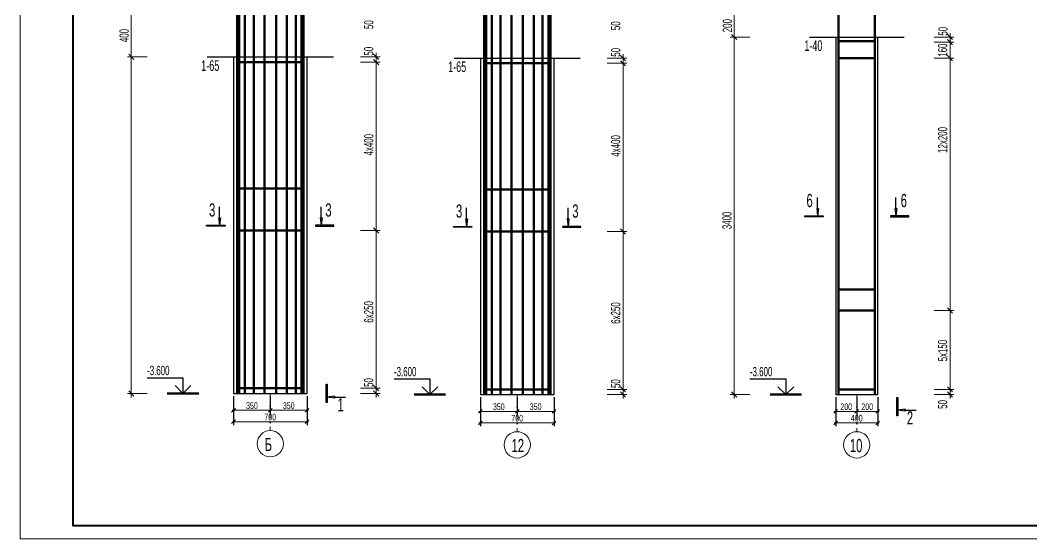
# Model space of a CAD drawing. Extents: x -483223 to 550073, y -164053 to -64662.
# Drawn here: x -303771 to -265276, y -132422 to -112703 of the extents above; entities that cross this region are included whole.
import ezdxf

# ---------------------------------------------------------------- set-up
doc = ezdxf.new("R2010")
doc.units = 0
doc.header["$MEASUREMENT"] = 0
doc.linetypes.add('DASHDOT', pattern=[25.4, 12.7, -6.35, 0, -6.35])
doc.linetypes.add('K5LT_THIN', pattern=[0])
doc.layers.get('0').update_dxf_attribs({"color": 40, "linetype": 'CONTINUOUS'})
doc.layers.get('Defpoints').update_dxf_attribs({"linetype": 'CONTINUOUS'})
for name, color, linetype in [('OPAL', 4, 'CONTINUOUS'), ('OTM', 9, 'CONTINUOUS'), ('ТЕКСТ', 252, 'CONTINUOUS')]:
    doc.layers.add(name, color=color, linetype=linetype)
for name, color, linetype, lineweight in [('АРМАТУРА', 11, 'CONTINUOUS', 50), ('ОСН. ТОНКА', 250, 'CONTINUOUS', 15), ('РАМКА', 250, 'CONTINUOUS', 40), ('РОЗМІР', 250, 'CONTINUOUS', 15), ('ШТРИХУВАННЯ', 250, 'CONTINUOUS', 9)]:
    doc.layers.add(name, color=color, linetype=linetype, lineweight=lineweight)
doc.layers.add('ВІСЬ', color=197, linetype='DASHDOT', lineweight=15, transparency=0.5)
doc.styles.add('РОЗМІР', font='ARIALN.TTF', dxfattribs={"width": 0.75})
doc.dimstyles.new('M25', dxfattribs={"dimscale": 100, "dimtxt": 2.5, "dimasz": 1.42, "dimexe": 1.25, "dimexo": 1, "dimgap": 0.5, "dimtad": 1, "dimdec": 1, "dimlfac": 0.25, "dimtxsty": 'РОЗМІР', "dimblk": 'OBLIQUE', "dimcen": 2, "dimdle": 0.55, "dimadec": 0, "dimazin": 0, "dimtfac": 1, "dimtdec": 1, "dimtmove": 0, "dimatfit": 3, "dimfxl": 1, "dimlwd": -1, "dimarcsym": 0})

# ---------------------------------------------------------------- blocks, each defined once
blk = doc.blocks.new('_OBLIQUE')
at = {"color": 0, "linetype": 'ByBlock'}
blk.add_line((-0.5, -0.5), (0.5, 0.5), dxfattribs=at)
blk = doc.blocks.new('*D408')
at = {"layer": 'Defpoints', "color": 0, "transparency": 16777216}
for p in [(-272737, -126941), (-271137, -126941), (-271137, -128017)]:
    blk.add_point(p, dxfattribs=at)
at = {"layer": 'ОСН. ТОНКА', "color": 0, "lineweight": -2, "transparency": 16777216}
for p, q in [((-272737, -127041), (-272737, -128142)), ((-271137, -127041), (-271137, -128142))]:
    blk.add_line(p, q, dxfattribs=at)
at = {"layer": 'ОСН. ТОНКА', "color": 0, "transparency": 16777216}
blk.add_line((-272792, -128017), (-271082, -128017), dxfattribs=at)
at = {"layer": 'ОСН. ТОНКА', "color": 0, "transparency": 16777216, "xscale": 142, "yscale": 142, "zscale": 142, "rotation": 180}
blk.add_blockref('_OBLIQUE', (-272737, -128017), dxfattribs=at)
at = {"layer": 'ОСН. ТОНКА', "color": 0, "transparency": 16777216, "xscale": 142, "yscale": 142, "zscale": 142}
blk.add_blockref('_OBLIQUE', (-271137, -128017), dxfattribs=at)
at = {"layer": 'ОСН. ТОНКА', "color": 0, "transparency": 16777216, "insert": (-271937, -127839), "char_height": 250, "attachment_point": 5, "style": 'РОЗМІР'}
blk.add_mtext('400', dxfattribs=at)
blk = doc.blocks.new('*D409')
at = {"layer": 'Defpoints', "color": 0, "transparency": 16777216}
for p in [(-272737, -126941), (-271937, -126941), (-271937, -127580)]:
    blk.add_point(p, dxfattribs=at)
at = {"layer": 'ОСН. ТОНКА', "color": 0, "lineweight": -2, "transparency": 16777216}
for p, q in [((-272737, -127041), (-272737, -127705)), ((-271937, -127041), (-271937, -127705))]:
    blk.add_line(p, q, dxfattribs=at)
at = {"layer": 'ОСН. ТОНКА', "color": 0, "transparency": 16777216}
blk.add_line((-272792, -127580), (-271882, -127580), dxfattribs=at)
at = {"layer": 'ОСН. ТОНКА', "color": 0, "transparency": 16777216, "xscale": 142, "yscale": 142, "zscale": 142, "rotation": 180}
blk.add_blockref('_OBLIQUE', (-272737, -127580), dxfattribs=at)
at = {"layer": 'ОСН. ТОНКА', "color": 0, "transparency": 16777216, "xscale": 142, "yscale": 142, "zscale": 142}
blk.add_blockref('_OBLIQUE', (-271937, -127580), dxfattribs=at)
at = {"layer": 'ОСН. ТОНКА', "color": 0, "transparency": 16777216, "insert": (-272337, -127403), "char_height": 250, "attachment_point": 5, "style": 'РОЗМІР'}
blk.add_mtext('200', dxfattribs=at)
blk = doc.blocks.new('*D410')
at = {"layer": 'Defpoints', "color": 0, "transparency": 16777216}
for p in [(-271937, -126941), (-271137, -126941), (-271137, -127580)]:
    blk.add_point(p, dxfattribs=at)
at = {"layer": 'ОСН. ТОНКА', "color": 0, "lineweight": -2, "transparency": 16777216}
for p, q in [((-271937, -127041), (-271937, -127705)), ((-271137, -127041), (-271137, -127705))]:
    blk.add_line(p, q, dxfattribs=at)
at = {"layer": 'ОСН. ТОНКА', "color": 0, "transparency": 16777216}
blk.add_line((-271992, -127580), (-271082, -127580), dxfattribs=at)
at = {"layer": 'ОСН. ТОНКА', "color": 0, "transparency": 16777216, "xscale": 142, "yscale": 142, "zscale": 142, "rotation": 180}
blk.add_blockref('_OBLIQUE', (-271937, -127580), dxfattribs=at)
at = {"layer": 'ОСН. ТОНКА', "color": 0, "transparency": 16777216, "xscale": 142, "yscale": 142, "zscale": 142}
blk.add_blockref('_OBLIQUE', (-271137, -127580), dxfattribs=at)
at = {"layer": 'ОСН. ТОНКА', "color": 0, "transparency": 16777216, "insert": (-271537, -127403), "char_height": 250, "attachment_point": 5, "style": 'РОЗМІР'}
blk.add_mtext('200', dxfattribs=at)
blk = doc.blocks.new('*D598')
at = {"layer": 'Defpoints', "color": 0, "transparency": 16777216}
for p in [(-295655, -126898), (-292855, -126898), (-292855, -127974)]:
    blk.add_point(p, dxfattribs=at)
at = {"layer": 'ОСН. ТОНКА', "color": 0, "lineweight": -2, "transparency": 16777216}
for p, q in [((-295655, -126998), (-295655, -128099)), ((-292855, -126998), (-292855, -128099))]:
    blk.add_line(p, q, dxfattribs=at)
at = {"layer": 'ОСН. ТОНКА', "color": 0, "transparency": 16777216}
blk.add_line((-295710, -127974), (-292800, -127974), dxfattribs=at)
at = {"layer": 'ОСН. ТОНКА', "color": 0, "transparency": 16777216, "xscale": 142, "yscale": 142, "zscale": 142, "rotation": 180}
blk.add_blockref('_OBLIQUE', (-295655, -127974), dxfattribs=at)
at = {"layer": 'ОСН. ТОНКА', "color": 0, "transparency": 16777216, "xscale": 142, "yscale": 142, "zscale": 142}
blk.add_blockref('_OBLIQUE', (-292855, -127974), dxfattribs=at)
at = {"layer": 'ОСН. ТОНКА', "color": 0, "transparency": 16777216, "insert": (-294255, -127796), "char_height": 250, "attachment_point": 5, "style": 'РОЗМІР'}
blk.add_mtext('700', dxfattribs=at)
blk = doc.blocks.new('*D599')
at = {"layer": 'Defpoints', "color": 0, "transparency": 16777216}
for p in [(-295655, -126898), (-294255, -126898), (-294255, -127538)]:
    blk.add_point(p, dxfattribs=at)
at = {"layer": 'ОСН. ТОНКА', "color": 0, "lineweight": -2, "transparency": 16777216}
for p, q in [((-295655, -126998), (-295655, -127663)), ((-294255, -126998), (-294255, -127663))]:
    blk.add_line(p, q, dxfattribs=at)
at = {"layer": 'ОСН. ТОНКА', "color": 0, "transparency": 16777216}
blk.add_line((-295710, -127538), (-294200, -127538), dxfattribs=at)
at = {"layer": 'ОСН. ТОНКА', "color": 0, "transparency": 16777216, "xscale": 142, "yscale": 142, "zscale": 142, "rotation": 180}
blk.add_blockref('_OBLIQUE', (-295655, -127538), dxfattribs=at)
at = {"layer": 'ОСН. ТОНКА', "color": 0, "transparency": 16777216, "xscale": 142, "yscale": 142, "zscale": 142}
blk.add_blockref('_OBLIQUE', (-294255, -127538), dxfattribs=at)
at = {"layer": 'ОСН. ТОНКА', "color": 0, "transparency": 16777216, "insert": (-294955, -127360), "char_height": 250, "attachment_point": 5, "style": 'РОЗМІР'}
blk.add_mtext('350', dxfattribs=at)
blk = doc.blocks.new('*D600')
at = {"layer": 'Defpoints', "color": 0, "transparency": 16777216}
for p in [(-294255, -126898), (-292855, -126898), (-292855, -127538)]:
    blk.add_point(p, dxfattribs=at)
at = {"layer": 'ОСН. ТОНКА', "color": 0, "lineweight": -2, "transparency": 16777216}
for p, q in [((-294255, -126998), (-294255, -127663)), ((-292855, -126998), (-292855, -127663))]:
    blk.add_line(p, q, dxfattribs=at)
at = {"layer": 'ОСН. ТОНКА', "color": 0, "transparency": 16777216}
blk.add_line((-294310, -127538), (-292800, -127538), dxfattribs=at)
at = {"layer": 'ОСН. ТОНКА', "color": 0, "transparency": 16777216, "xscale": 142, "yscale": 142, "zscale": 142, "rotation": 180}
blk.add_blockref('_OBLIQUE', (-294255, -127538), dxfattribs=at)
at = {"layer": 'ОСН. ТОНКА', "color": 0, "transparency": 16777216, "xscale": 142, "yscale": 142, "zscale": 142}
blk.add_blockref('_OBLIQUE', (-292855, -127538), dxfattribs=at)
at = {"layer": 'ОСН. ТОНКА', "color": 0, "transparency": 16777216, "insert": (-293555, -127360), "char_height": 250, "attachment_point": 5, "style": 'РОЗМІР'}
blk.add_mtext('350', dxfattribs=at)
blk = doc.blocks.new('*D625')
at = {"layer": 'Defpoints', "color": 0, "transparency": 16777216}
for p in [(-286258, -126941), (-283458, -126941), (-283458, -128017)]:
    blk.add_point(p, dxfattribs=at)
at = {"layer": 'ОСН. ТОНКА', "color": 0, "lineweight": -2, "transparency": 16777216}
for p, q in [((-286258, -127041), (-286258, -128142)), ((-283458, -127041), (-283458, -128142))]:
    blk.add_line(p, q, dxfattribs=at)
at = {"layer": 'ОСН. ТОНКА', "color": 0, "transparency": 16777216}
blk.add_line((-286313, -128017), (-283403, -128017), dxfattribs=at)
at = {"layer": 'ОСН. ТОНКА', "color": 0, "transparency": 16777216, "xscale": 142, "yscale": 142, "zscale": 142, "rotation": 180}
blk.add_blockref('_OBLIQUE', (-286258, -128017), dxfattribs=at)
at = {"layer": 'ОСН. ТОНКА', "color": 0, "transparency": 16777216, "xscale": 142, "yscale": 142, "zscale": 142}
blk.add_blockref('_OBLIQUE', (-283458, -128017), dxfattribs=at)
at = {"layer": 'ОСН. ТОНКА', "color": 0, "transparency": 16777216, "insert": (-284858, -127839), "char_height": 250, "attachment_point": 5, "style": 'РОЗМІР'}
blk.add_mtext('700', dxfattribs=at)
blk = doc.blocks.new('*D626')
at = {"layer": 'Defpoints', "color": 0, "transparency": 16777216}
for p in [(-286258, -126941), (-284858, -126941), (-284858, -127580)]:
    blk.add_point(p, dxfattribs=at)
at = {"layer": 'ОСН. ТОНКА', "color": 0, "lineweight": -2, "transparency": 16777216}
for p, q in [((-286258, -127041), (-286258, -127705)), ((-284858, -127041), (-284858, -127705))]:
    blk.add_line(p, q, dxfattribs=at)
at = {"layer": 'ОСН. ТОНКА', "color": 0, "transparency": 16777216}
blk.add_line((-286313, -127580), (-284803, -127580), dxfattribs=at)
at = {"layer": 'ОСН. ТОНКА', "color": 0, "transparency": 16777216, "xscale": 142, "yscale": 142, "zscale": 142, "rotation": 180}
blk.add_blockref('_OBLIQUE', (-286258, -127580), dxfattribs=at)
at = {"layer": 'ОСН. ТОНКА', "color": 0, "transparency": 16777216, "xscale": 142, "yscale": 142, "zscale": 142}
blk.add_blockref('_OBLIQUE', (-284858, -127580), dxfattribs=at)
at = {"layer": 'ОСН. ТОНКА', "color": 0, "transparency": 16777216, "insert": (-285558, -127403), "char_height": 250, "attachment_point": 5, "style": 'РОЗМІР'}
blk.add_mtext('350', dxfattribs=at)
blk = doc.blocks.new('*D627')
at = {"layer": 'Defpoints', "color": 0, "transparency": 16777216}
for p in [(-284858, -126941), (-283458, -126941), (-283458, -127580)]:
    blk.add_point(p, dxfattribs=at)
at = {"layer": 'ОСН. ТОНКА', "color": 0, "lineweight": -2, "transparency": 16777216}
for p, q in [((-284858, -127041), (-284858, -127705)), ((-283458, -127041), (-283458, -127705))]:
    blk.add_line(p, q, dxfattribs=at)
at = {"layer": 'ОСН. ТОНКА', "color": 0, "transparency": 16777216}
blk.add_line((-284913, -127580), (-283403, -127580), dxfattribs=at)
at = {"layer": 'ОСН. ТОНКА', "color": 0, "transparency": 16777216, "xscale": 142, "yscale": 142, "zscale": 142, "rotation": 180}
blk.add_blockref('_OBLIQUE', (-284858, -127580), dxfattribs=at)
at = {"layer": 'ОСН. ТОНКА', "color": 0, "transparency": 16777216, "xscale": 142, "yscale": 142, "zscale": 142}
blk.add_blockref('_OBLIQUE', (-283458, -127580), dxfattribs=at)
at = {"layer": 'ОСН. ТОНКА', "color": 0, "transparency": 16777216, "insert": (-284158, -127403), "char_height": 250, "attachment_point": 5, "style": 'РОЗМІР'}
blk.add_mtext('350', dxfattribs=at)

msp = doc.modelspace()

# ---------------------------------------------------------------- hatches: boundary and pattern name
at = {"layer": 'ШТРИХУВАННЯ', "ltscale": 50}
h = msp.add_hatch(color=7, dxfattribs=at)
edge = h.paths.add_edge_path()
edge.add_line((-273426.8266, -120141.0386), (-273391.8266, -119861.0386))
edge.add_ellipse((-273426.8266, -119818.4486), major_axis=(0, 55.1263), ratio=0.9999999947, start_angle=140.58705469, end_angle=219.4129462, ccw=False)
edge.add_line((-273461.8266, -119861.0386), (-273426.8266, -120141.0386))
h.paths.add_polyline_path([(-273916.8266, -120141.0386), (-273916.8266, -120176.0386), (-273216.8266, -120176.0386), (-273216.8266, -120141.0386)])
h = msp.add_hatch(color=7, dxfattribs=at)
edge = h.paths.add_edge_path()
edge.add_line((-270446.8265, -120141.0386), (-270481.8265, -119861.0386))
edge.add_ellipse((-270446.8265, -119818.4486), major_axis=(0, 55.1263), ratio=0.9999999947, start_angle=140.5870538, end_angle=219.41294531)
edge.add_line((-270411.8265, -119861.0386), (-270446.8265, -120141.0386))
h.paths.add_polyline_path([(-269956.8265, -120141.0386), (-269956.8265, -120176.0386), (-270656.8265, -120176.0386), (-270656.8265, -120141.0386)])
h = msp.add_hatch(color=7, dxfattribs=at)
edge = h.paths.add_edge_path()
edge.add_line((-296188.281, -120498.3891), (-296153.281, -120218.3891))
edge.add_ellipse((-296188.281, -120175.799), major_axis=(0, 55.1263), ratio=0.9999999947, start_angle=140.58705469, end_angle=219.4129462, ccw=False)
edge.add_line((-296223.281, -120218.3891), (-296188.281, -120498.3891))
h.paths.add_polyline_path([(-296678.281, -120498.3891), (-296678.281, -120533.3891), (-295978.281, -120533.3891), (-295978.281, -120498.3891)])
h = msp.add_hatch(color=7, dxfattribs=at)
edge = h.paths.add_edge_path()
edge.add_line((-292321.7171, -120498.3891), (-292356.7171, -120218.3891))
edge.add_ellipse((-292321.7171, -120175.799), major_axis=(0, 55.1263), ratio=0.9999999947, start_angle=140.5870538, end_angle=219.41294531)
edge.add_line((-292286.7171, -120218.3891), (-292321.7171, -120498.3891))
h.paths.add_polyline_path([(-291831.7171, -120498.3891), (-291831.7171, -120533.3891), (-292531.7171, -120533.3891), (-292531.7171, -120498.3891)])
h = msp.add_hatch(color=7, dxfattribs=at)
edge = h.paths.add_edge_path()
edge.add_line((-286791.2557, -120541.0325), (-286756.2557, -120261.0325))
edge.add_ellipse((-286791.2557, -120218.4425), major_axis=(0, 55.1263), ratio=0.9999999947, start_angle=140.58705469, end_angle=219.4129462, ccw=False)
edge.add_line((-286826.2557, -120261.0325), (-286791.2557, -120541.0325))
h.paths.add_polyline_path([(-287281.2557, -120541.0325), (-287281.2557, -120576.0325), (-286581.2557, -120576.0325), (-286581.2557, -120541.0325)])
h = msp.add_hatch(color=7, dxfattribs=at)
edge = h.paths.add_edge_path()
edge.add_line((-282924.6917, -120541.0325), (-282959.6917, -120261.0325))
edge.add_ellipse((-282924.6917, -120218.4425), major_axis=(0, 55.1263), ratio=0.9999999947, start_angle=140.5870538, end_angle=219.41294531)
edge.add_line((-282889.6917, -120261.0325), (-282924.6917, -120541.0325))
h.paths.add_polyline_path([(-282434.6917, -120541.0325), (-282434.6917, -120576.0325), (-283134.6917, -120576.0325), (-283134.6917, -120541.0325)])
h = msp.add_hatch(color=7, dxfattribs=at)
edge = h.paths.add_edge_path()
edge.add_line((-292089.6513, -127036.2613), (-291809.6513, -127071.2613))
edge.add_ellipse((-291767.0613, -127036.2613), major_axis=(55.1263, 0), ratio=0.9999999947, start_angle=140.58705469, end_angle=219.4129462, ccw=False)
edge.add_line((-291809.6513, -127001.2613), (-292089.6513, -127036.2613))
h.paths.add_polyline_path([(-292089.6513, -126546.2613), (-292124.6513, -126546.2613), (-292124.6513, -127246.2613), (-292089.6513, -127246.2613)])
h = msp.add_hatch(color=7, dxfattribs=at)
edge = h.paths.add_edge_path()
edge.add_line((-270371.6261, -127534.0173), (-270091.6261, -127569.0173))
edge.add_ellipse((-270049.036, -127534.0173), major_axis=(55.1263, 0), ratio=0.9999999947, start_angle=140.58705469, end_angle=219.4129462, ccw=False)
edge.add_line((-270091.6261, -127499.0173), (-270371.6261, -127534.0173))
h.paths.add_polyline_path([(-270371.6261, -127044.0173), (-270406.6261, -127044.0173), (-270406.6261, -127744.0173), (-270371.6261, -127744.0173)])

# ---------------------------------------------------------------- linework, layer by layer
at = {"layer": 'OPAL', "color": 7}
for p, q in [((-273736.8265, -113341.0386), (-270136.8265, -113341.0386)), ((-272736.8265, -113341.0386), (-272736.8265, -126941.0386)), ((-271136.8265, -126941.0386), (-271136.8265, -113341.0386)), ((-296654.8517, -114098.3891), (-291854.8517, -114098.3891)), ((-295654.8517, -114098.3891), (-295654.8517, -126898.3891)), ((-292854.8517, -126898.3891), (-292854.8517, -114098.3891)), ((-287257.8264, -114141.0325), (-282457.8264, -114141.0325)), ((-286257.8264, -114141.0325), (-286257.8264, -126941.0325)), ((-283457.8264, -126941.0325), (-283457.8264, -114141.0325)), ((-295654.8517, -126898.3891), (-292854.8517, -126898.3891)), ((-286257.8264, -126941.0325), (-283457.8264, -126941.0325)), ((-272736.8265, -126941.0386), (-271136.8265, -126941.0386))]:
    msp.add_line(p, q, dxfattribs=at)
at = {"layer": 'OTM', "color": 7}
for p, q in [((-298943.2804, -126298.3891), (-297578.281, -126298.3891)), ((-297578.281, -126298.3891), (-297578.281, -126898.3891)), ((-289546.2551, -126341.0325), (-288181.2557, -126341.0325)), ((-288181.2557, -126341.0325), (-288181.2557, -126941.0325)), ((-276001.8267, -126341.0386), (-274636.8265, -126341.0386)), ((-274636.8265, -126341.0386), (-274636.8265, -126941.0386))]:
    msp.add_line(p, q, dxfattribs=at)
at = {"layer": 'OTM', "color": 7, "lineweight": 30}
for p, q in [((-297878.281, -126598.3891), (-297578.281, -126898.3891)), ((-297278.281, -126598.3891), (-297578.281, -126898.3891)), ((-288481.2557, -126641.0325), (-288181.2557, -126941.0325)), ((-287881.2557, -126641.0325), (-288181.2557, -126941.0325)), ((-274936.8265, -126641.0386), (-274636.8265, -126941.0386)), ((-274336.8265, -126641.0386), (-274636.8265, -126941.0386))]:
    msp.add_line(p, q, dxfattribs=at)
at = {"layer": 'OTM', "color": 7, "lineweight": 50}
for p, q in [((-298178.281, -126898.3891), (-296978.281, -126898.3891)), ((-288781.2557, -126941.0325), (-287581.2557, -126941.0325)), ((-275236.8265, -126941.0386), (-274036.8265, -126941.0386))]:
    msp.add_line(p, q, dxfattribs=at)
at = {"layer": 'АРМАТУРА', "color": 7}
for p, q in [((-295518.8517, -126898.3891), (-295518.8517, -107178.3879)), ((-295442.6264, -126898.3891), (-295442.6264, -107178.3879)), ((-295442.6195, -126898.3891), (-295442.6195, -107178.3879)), ((-295223.1364, -126898.3891), (-295223.1364, -107178.3879)), ((-295223.1249, -126898.3891), (-295223.1249, -107178.3879)), ((-294886.8571, -126898.3891), (-294886.8571, -107178.3879)), ((-294886.841, -126898.3891), (-294886.841, -107178.3879)), ((-294474.3479, -126898.3891), (-294474.3479, -107178.3879)), ((-294474.3296, -126898.3891), (-294474.3296, -107178.3879)), ((-294035.3647, -126898.3891), (-294035.3647, -107178.3879)), ((-294035.3464, -126898.3891), (-294035.3464, -107178.3879)), ((-293622.8541, -126898.3891), (-293622.8541, -107178.3879)), ((-293622.838, -126898.3891), (-293622.838, -107178.3879)), ((-293286.5725, -126898.3891), (-293286.5725, -107178.3879)), ((-293286.561, -126898.3891), (-293286.561, -107178.3879)), ((-293067.0809, -126898.3891), (-293067.0809, -107178.3879)), ((-293067.074, -126898.3891), (-293067.074, -107178.3879)), ((-292990.8518, -126898.3891), (-292990.8518, -107178.3879)), ((-286121.8264, -126941.0325), (-286121.8264, -107221.0313)), ((-286045.6011, -126941.0325), (-286045.6011, -107221.0313)), ((-286045.5942, -126941.0325), (-286045.5942, -107221.0313)), ((-285826.1111, -126941.0325), (-285826.1111, -107221.0313)), ((-285826.0996, -126941.0325), (-285826.0996, -107221.0313)), ((-285489.8318, -126941.0325), (-285489.8318, -107221.0313)), ((-285489.8157, -126941.0325), (-285489.8157, -107221.0313)), ((-285077.3226, -126941.0325), (-285077.3226, -107221.0313)), ((-285077.3043, -126941.0325), (-285077.3043, -107221.0313)), ((-284638.3394, -126941.0325), (-284638.3394, -107221.0313)), ((-284638.3211, -126941.0325), (-284638.3211, -107221.0313)), ((-284225.8288, -126941.0325), (-284225.8288, -107221.0313)), ((-284225.8127, -126941.0325), (-284225.8127, -107221.0313)), ((-283889.5472, -126941.0325), (-283889.5472, -107221.0313)), ((-283889.5357, -126941.0325), (-283889.5357, -107221.0313)), ((-283670.0556, -126941.0325), (-283670.0556, -107221.0313)), ((-283670.0487, -126941.0325), (-283670.0487, -107221.0313)), ((-283593.8265, -126941.0325), (-283593.8265, -107221.0313)), ((-272624.8263, -126941.0386), (-272624.8263, -109501.0362)), ((-272624.8263, -126941.0386), (-272624.8263, -109501.0362)), ((-271248.8268, -126941.0386), (-271248.8268, -109501.0362)), ((-271248.8268, -126941.0386), (-271248.8268, -109501.0362)), ((-272624.8263, -113501.0393), (-271248.8268, -113501.0393)), ((-295518.8517, -114298.3891), (-292991.1463, -114298.3891)), ((-272624.8263, -114141.0386), (-271248.8268, -114141.0386)), ((-286121.8264, -114341.0325), (-283594.121, -114341.0325)), ((-295518.8517, -119098.3891), (-292991.1463, -119098.3891)), ((-286121.8264, -119141.0325), (-283594.121, -119141.0325)), ((-295518.8517, -120698.3891), (-292991.1463, -120698.3891)), ((-286121.8264, -120741.0325), (-283594.121, -120741.0325)), ((-272624.8263, -122941.0386), (-271248.8268, -122941.0386)), ((-272624.8263, -123741.0386), (-271248.8268, -123741.0386)), ((-295518.8517, -126698.3891), (-292991.1463, -126698.3891)), ((-286121.8264, -126741.0325), (-283594.121, -126741.0325)), ((-272624.8263, -126741.0386), (-271248.8268, -126741.0386))]:
    msp.add_line(p, q, dxfattribs=at)
at = {"layer": 'ВІСЬ', "color": 7, "ltscale": 25}
for p, q in [((-294254.8517, -126898.3891), (-294254.8517, -128309.3145)), ((-284857.8264, -126941.0325), (-284857.8264, -128351.9579)), ((-271936.8265, -126941.0386), (-271936.8265, -128351.964))]:
    msp.add_line(p, q, dxfattribs=at)
at = {"layer": 'ОСН. ТОНКА', "color": 7, "linetype": 'ByBlock', "lineweight": -2}
for p, q in [((-273426.8266, -119873.5749), (-273426.8266, -119441.0386)), ((-270446.8265, -119873.5749), (-270446.8265, -119441.0386)), ((-296188.281, -120230.9254), (-296188.281, -119798.3891)), ((-292321.7171, -120230.9254), (-292321.7171, -119798.3891)), ((-286791.2557, -120273.5688), (-286791.2557, -119841.0325)), ((-282924.6917, -120273.5688), (-282924.6917, -119841.0325)), ((-273461.8266, -119861.0386), (-273426.8266, -120141.0386)), ((-273391.8266, -119861.0386), (-273426.8266, -120141.0386)), ((-270481.8265, -119861.0386), (-270446.8265, -120141.0386)), ((-270411.8265, -119861.0386), (-270446.8265, -120141.0386)), ((-296223.281, -120218.3891), (-296188.281, -120498.3891)), ((-296153.281, -120218.3891), (-296188.281, -120498.3891)), ((-292356.7171, -120218.3891), (-292321.7171, -120498.3891)), ((-292286.7171, -120218.3891), (-292321.7171, -120498.3891)), ((-286826.2557, -120261.0325), (-286791.2557, -120541.0325)), ((-286756.2557, -120261.0325), (-286791.2557, -120541.0325)), ((-282959.6917, -120261.0325), (-282924.6917, -120541.0325)), ((-282889.6917, -120261.0325), (-282924.6917, -120541.0325)), ((-273916.8266, -120176.0386), (-273916.8266, -120141.0386)), ((-273916.8266, -120141.0386), (-273216.8266, -120141.0386)), ((-273216.8266, -120176.0386), (-273916.8266, -120176.0386)), ((-273216.8266, -120141.0386), (-273216.8266, -120176.0386)), ((-269956.8265, -120141.0386), (-270656.8265, -120141.0386)), ((-270656.8265, -120141.0386), (-270656.8265, -120176.0386)), ((-270656.8265, -120176.0386), (-269956.8265, -120176.0386)), ((-269956.8265, -120176.0386), (-269956.8265, -120141.0386)), ((-296678.281, -120533.3891), (-296678.281, -120498.3891)), ((-296678.281, -120498.3891), (-295978.281, -120498.3891)), ((-295978.281, -120533.3891), (-296678.281, -120533.3891)), ((-295978.281, -120498.3891), (-295978.281, -120533.3891)), ((-291831.7171, -120498.3891), (-292531.7171, -120498.3891)), ((-292531.7171, -120498.3891), (-292531.7171, -120533.3891)), ((-292531.7171, -120533.3891), (-291831.7171, -120533.3891)), ((-291831.7171, -120533.3891), (-291831.7171, -120498.3891)), ((-287281.2557, -120576.0325), (-287281.2557, -120541.0325)), ((-287281.2557, -120541.0325), (-286581.2557, -120541.0325)), ((-286581.2557, -120576.0325), (-287281.2557, -120576.0325)), ((-286581.2557, -120541.0325), (-286581.2557, -120576.0325)), ((-282434.6917, -120541.0325), (-283134.6917, -120541.0325)), ((-283134.6917, -120541.0325), (-283134.6917, -120576.0325)), ((-283134.6917, -120576.0325), (-282434.6917, -120576.0325)), ((-282434.6917, -120576.0325), (-282434.6917, -120541.0325)), ((-292124.6513, -127246.2613), (-292124.6513, -126546.2613)), ((-292124.6513, -126546.2613), (-292089.6513, -126546.2613)), ((-292089.6513, -126546.2613), (-292089.6513, -127246.2613)), ((-291809.6513, -127001.2613), (-292089.6513, -127036.2613)), ((-292089.6513, -127246.2613), (-292124.6513, -127246.2613)), ((-291809.6513, -127071.2613), (-292089.6513, -127036.2613)), ((-291822.1876, -127036.2613), (-291389.6513, -127036.2613)), ((-270406.6261, -127744.0173), (-270406.6261, -127044.0173)), ((-270406.6261, -127044.0173), (-270371.6261, -127044.0173)), ((-270371.6261, -127044.0173), (-270371.6261, -127744.0173)), ((-270371.6261, -127744.0173), (-270406.6261, -127744.0173)), ((-270091.6261, -127499.0173), (-270371.6261, -127534.0173)), ((-270091.6261, -127569.0173), (-270371.6261, -127534.0173)), ((-270104.1624, -127534.0173), (-269671.6261, -127534.0173))]:
    msp.add_line(p, q, dxfattribs=at)
at = {"layer": 'ОСН. ТОНКА', "color": 7, "ltscale": 40}
msp.add_lwpolyline([(-303771.4455, -73022.1397), (-303771.4455, -132422.1397), (-219671.4455, -132422.1397), (-219671.4455, -73022.1397), (-303771.4455, -73022.1397)], dxfattribs=at)
at = {"layer": 'ОСН. ТОНКА', "color": 7, "linetype": 'K5LT_THIN'}
for centre in [(-294254.8517, -128809.3145), (-284857.8264, -128851.9579), (-271936.8265, -128851.964)]:
    msp.add_arc(centre, 500, 0, 359.99999427, dxfattribs=at)
at = {"layer": 'ОСН. ТОНКА', "color": 7, "linetype": 'ByBlock', "lineweight": -2}
for centre, major_axis in [((-273426.8266, -119818.4486), (0, 55.1263)), ((-296188.281, -120175.799), (0, 55.1263)), ((-286791.2557, -120218.4425), (0, 55.1263)), ((-291767.0613, -127036.2613), (55.1263, 0)), ((-270049.036, -127534.0173), (55.1263, 0))]:
    msp.add_ellipse(centre, major_axis=major_axis, ratio=0.9999999947, start_param=2.45370699, end_param=3.8294783326, dxfattribs=at)
at = {"layer": 'ОСН. ТОНКА', "color": 7, "linetype": 'ByBlock', "lineweight": -2, "extrusion": (0, 0, -1)}
for centre in [(-270446.8265, -119818.4486), (-292321.7171, -120175.799), (-282924.6917, -120218.4425)]:
    msp.add_ellipse(centre, major_axis=(-0.0071, 55.1263), ratio=0.9999999947, start_param=2.4538354232, end_param=3.8296067659, dxfattribs=at)
at = {"layer": 'РАМКА', "color": 7, "ltscale": 40}
msp.add_lwpolyline([(-220171.4455, -131922.1397), (-220171.4455, -131922.1397), (-220171.4455, -73522.1397), (-301771.4455, -73522.1397), (-301771.4455, -131922.1397), (-220171.4455, -131922.1397)], dxfattribs=at)
at = {"layer": 'РОЗМІР', "color": 7}
for p, q in [((-299543.2804, -112198.3891), (-299543.2804, -114098.3891)), ((-276601.8267, -112391.0386), (-276601.8267, -113491.0386)), ((-276751.8267, -113341.0386), (-276001.8267, -113341.0386)), ((-276751.8267, -113341.0386), (-276001.8267, -113341.0386)), ((-276501.8267, -113441.0386), (-276701.8267, -113241.0386)), ((-276501.8267, -113441.0386), (-276701.8267, -113241.0386)), ((-276601.8267, -113191.0386), (-276601.8267, -127091.0386)), ((-268986.8265, -113341.0386), (-268236.8265, -113341.0386)), ((-268986.8265, -113541.0386), (-268236.8265, -113541.0386)), ((-268486.8265, -113241.0386), (-268286.8265, -113441.0386)), ((-268486.8265, -113441.0386), (-268286.8265, -113641.0386)), ((-268386.8265, -127091.0386), (-268386.8265, -113191.0386)), ((-268386.8265, -113541.0386), (-268386.8265, -113391.0386)), ((-268386.8265, -113541.0386), (-268386.8265, -113691.0386)), ((-299693.2804, -114098.3891), (-298943.2804, -114098.3891)), ((-299443.2804, -114198.3891), (-299643.2804, -113998.3891)), ((-299443.2804, -114198.3891), (-299643.2804, -113998.3891)), ((-299443.2804, -114198.3891), (-299643.2804, -113998.3891)), ((-299543.2804, -113948.3891), (-299543.2804, -127048.3891)), ((-290828.281, -114098.383), (-290078.281, -114098.383)), ((-290828.281, -114298.3891), (-290078.281, -114298.3891)), ((-290328.281, -113998.383), (-290128.281, -114198.3861)), ((-290328.281, -114198.3891), (-290128.281, -114398.3891)), ((-290228.281, -127048.3891), (-290228.281, -113948.383)), ((-290228.281, -114298.3891), (-290228.281, -114148.3891)), ((-290228.281, -114298.3891), (-290228.281, -114448.3891)), ((-281431.2557, -114141.0264), (-280681.2557, -114141.0264)), ((-280931.2557, -114041.0264), (-280731.2557, -114241.0295)), ((-280931.2557, -114241.0325), (-280731.2557, -114441.0325)), ((-280831.2557, -127091.0325), (-280831.2557, -113991.0264)), ((-280831.2557, -114341.0325), (-280831.2557, -114191.0325)), ((-268986.8265, -114141.0386), (-268236.8265, -114141.0386)), ((-268486.8265, -114041.0386), (-268286.8265, -114241.0386)), ((-268386.8265, -114141.0386), (-268386.8265, -113991.0386)), ((-268386.8265, -114141.0386), (-268386.8265, -114291.0386)), ((-281431.2557, -114341.0325), (-280681.2557, -114341.0325)), ((-280831.2557, -114341.0325), (-280831.2557, -114491.0325)), ((-290828.281, -120698.3891), (-290078.281, -120698.3891)), ((-290328.281, -120598.3891), (-290128.281, -120798.3891)), ((-290228.281, -120698.3891), (-290228.281, -120848.3891)), ((-281431.2557, -120741.0325), (-280681.2557, -120741.0325)), ((-280931.2557, -120641.0325), (-280731.2557, -120841.0325)), ((-280831.2557, -120741.0325), (-280831.2557, -120891.0325)), ((-268986.8265, -123741.0386), (-268236.8265, -123741.0386)), ((-268486.8265, -123641.0386), (-268286.8265, -123841.0386)), ((-268386.8265, -123741.0386), (-268386.8265, -123591.0386)), ((-268386.8265, -123741.0386), (-268386.8265, -123891.0386)), ((-290328.2741, -126598.3891), (-290128.2741, -126798.3891)), ((-280931.2488, -126641.0325), (-280731.2488, -126841.0325)), ((-268486.8265, -126641.0386), (-268286.8265, -126841.0386)), ((-268386.8265, -126741.0386), (-268386.8265, -126591.0386)), ((-299693.2804, -126898.3891), (-298943.2804, -126898.3891)), ((-299443.2804, -126998.3891), (-299643.2804, -126798.3891)), ((-290828.281, -126898.3891), (-290078.281, -126898.3891)), ((-290828.2741, -126698.3891), (-290078.2741, -126698.3891)), ((-290328.281, -126798.3891), (-290128.281, -126998.3891)), ((-290228.281, -126898.3891), (-290228.281, -127048.3891)), ((-290228.2741, -126698.3891), (-290228.2741, -126848.3891)), ((-281431.2557, -126941.0325), (-280681.2557, -126941.0325)), ((-281431.2488, -126741.0325), (-280681.2488, -126741.0325)), ((-280931.2557, -126841.0325), (-280731.2557, -127041.0325)), ((-280831.2557, -126941.0325), (-280831.2557, -127091.0325)), ((-280831.2488, -126741.0325), (-280831.2488, -126891.0325)), ((-276751.8267, -126941.0386), (-276001.8267, -126941.0386)), ((-276501.8267, -127041.0386), (-276701.8267, -126841.0386)), ((-268986.8265, -126741.0386), (-268236.8265, -126741.0386)), ((-268986.8265, -126941.0386), (-268236.8265, -126941.0386)), ((-268486.8265, -126841.0386), (-268286.8265, -127041.0386)), ((-268386.8265, -126741.0386), (-268386.8265, -126891.0386))]:
    msp.add_line(p, q, dxfattribs=at)

# ---------------------------------------------------------------- texts
at = {"layer": 'OTM', "color": 7, "style": 'РОЗМІР', "width": 0.75}
for s, height, p in [('1-40', 400, (-273931.8267, -113871.0374)), ('1-65', 400, (-296883.2804, -114628.3879)), ('1-65', 400, (-287486.2551, -114671.0313)), ('-3.600', 350, (-298943.2804, -126198.3879)), ('-3.600', 350, (-289546.2551, -126241.0313)), ('-3.600', 350, (-276001.8267, -126241.0374))]:
    msp.add_text(s, height=height, dxfattribs=at).set_placement(p)
at = {"layer": 'РОЗМІР', "color": 7, "style": 'РОЗМІР', "width": 0.75}
for s, p in [('50', (-290333.2804, -113038.3879)), ('50', (-280936.2551, -113081.0313)), ('200', (-276688.6561, -113160.4973)), ('400', (-299643.2804, -113538.3879)), ('50', (-268481.8267, -113291.0374)), ('50', (-290333.2804, -114048.3879)), ('50', (-280936.2551, -114091.0313)), ('160', (-268491.8267, -114090.8962)), ('12x200', (-268491.8267, -117751.0374)), ('4x400', (-290333.2804, -117849.1233)), ('4x400', (-280936.2551, -117891.7667)), ('3400', (-276701.8267, -120651.0374)), ('6x250', (-290333.2804, -124205.1742)), ('6x250', (-280936.2551, -124247.8176)), ('5x150', (-268491.8267, -125677.9506)), ('50', (-290333.2735, -126648.3925)), ('50', (-280936.2482, -126691.0359)), ('50', (-268491.8267, -127481.0374))]:
    msp.add_text(s, height=350, rotation=90, dxfattribs=at).set_placement(p)
at = {"layer": 'ТЕКСТ', "color": 7, "style": 'РОЗМІР', "width": 0.75}
for s, p in [('6', (-273849.9371, -119810.5822)), ('6', (-270263.6079, -119810.5822)), ('3', (-296586.443, -120167.9327)), ('3', (-292160.4242, -120167.9327)), ('3', (-287189.4176, -120210.5761)), ('3', (-282763.3988, -120210.5761)), ('1', (-291699.404, -127577.7926)), ('2', (-270029.7245, -128075.5486)), ('Б', (-294471.6431, -129084.4669)), ('12', (-285074.6177, -129127.1103)), ('10', (-272199.83, -129127.1164))]:
    msp.add_text(s, height=500, dxfattribs=at).set_placement(p)

# ---------------------------------------------------------------- dimensions: what is measured, and where the dimension line sits
at = {"layer": 'ОСН. ТОНКА', "color": 7}
for base, p1, p2, override, picture, middle in [((-292854.8517, -127973.8689), (-295654.8517, -126898.3891), (-292854.8517, -126898.3891), {"dimtxsty": 'РОЗМІР'}, '*D598', (-294254.8517, -127796.2256)), ((-294254.8517, -127537.6871), (-295654.8517, -126898.3891), (-294254.8517, -126898.3891), {"dimtxsty": 'РОЗМІР'}, '*D599', (-294954.8517, -127360.0438)), ((-292854.8517, -127537.6871), (-294254.8517, -126898.3891), (-292854.8517, -126898.3891), {"dimtxsty": 'РОЗМІР', "dimtmove": 1}, '*D600', (-293554.8517, -127360.0438)), ((-283457.8264, -128016.5123), (-286257.8264, -126941.0325), (-283457.8264, -126941.0325), {"dimtxsty": 'РОЗМІР'}, '*D625', (-284857.8264, -127838.869)), ((-284857.8264, -127580.3305), (-286257.8264, -126941.0325), (-284857.8264, -126941.0325), {"dimtxsty": 'РОЗМІР'}, '*D626', (-285557.8264, -127402.6872)), ((-283457.8264, -127580.3305), (-284857.8264, -126941.0325), (-283457.8264, -126941.0325), {"dimtxsty": 'РОЗМІР', "dimtmove": 1}, '*D627', (-284157.8264, -127402.6872)), ((-271136.8265, -128016.5184), (-272736.8265, -126941.0386), (-271136.8265, -126941.0386), {"dimtxsty": 'РОЗМІР'}, '*D408', (-271936.8265, -127838.8751)), ((-271936.8265, -127580.3366), (-272736.8265, -126941.0386), (-271936.8265, -126941.0386), {"dimtxsty": 'РОЗМІР'}, '*D409', (-272336.8265, -127402.6933)), ((-271136.8265, -127580.3366), (-271936.8265, -126941.0386), (-271136.8265, -126941.0386), {"dimtxsty": 'РОЗМІР', "dimtmove": 1}, '*D410', (-271536.8265, -127402.6933))]:
    dim = msp.add_linear_dim(base=base, p1=p1, p2=p2, dimstyle='M25', override=override, dxfattribs=at)
    dim.commit()
    dim.dimension.update_dxf_attribs({"geometry": picture, "text_midpoint": middle})

doc.saveas('drawing.dxf')
